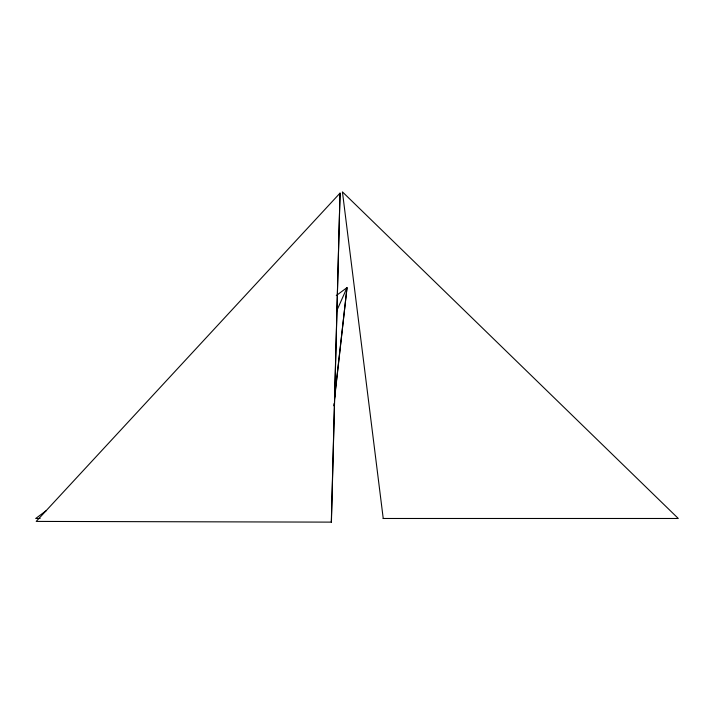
<?xml version="1.0" encoding="UTF-8"?>
<svg xmlns="http://www.w3.org/2000/svg" width="714" height="714" viewBox="0 0 714 714"><rect width="100%" height="100%" fill="white"/><g stroke="black" fill="none" stroke-linecap="round" stroke-linejoin="round"><path stroke-width="1.07" d="M340.042 193.101L331.412 522.121L36.209 521.416L340.042 193.101L331.314 522.13M334.482 398.082L347.022 287.617L336.285 295.578M333.786 405.811L334.036 403.597M334.536 399.18L347.022 287.617L336.66 311.009M46.437 510.519L35.7 518.48L40.145 518.48M383.123 518.48L678.3 518.48L342.434 191.87L383.231 518.48"/></g></svg>
